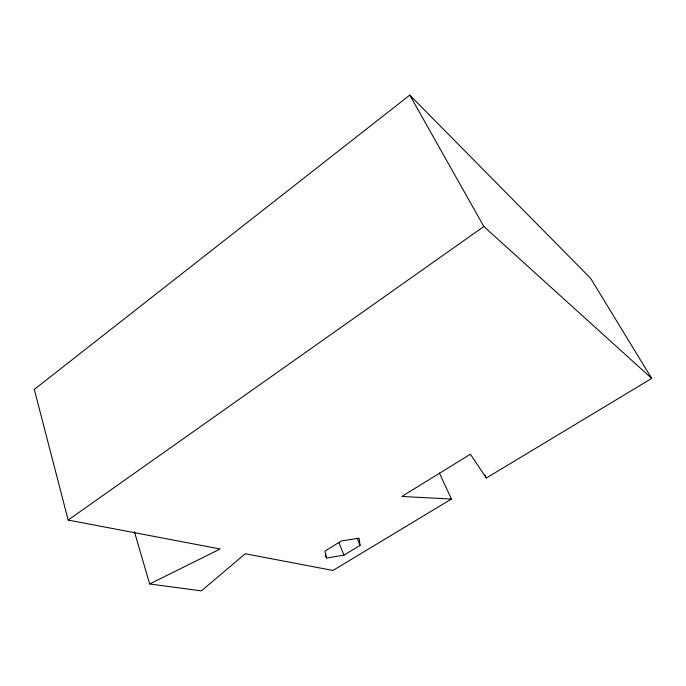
<?xml version="1.0" encoding="UTF-8"?>
<svg xmlns="http://www.w3.org/2000/svg" width="686" height="686" viewBox="0 0 686 686"><rect width="100%" height="100%" fill="white"/><g stroke="black" fill="none" stroke-linecap="round" stroke-linejoin="round"><path stroke-width="1.03" d="M439.34 472.98L451.465 499.039L401.859 496.45L470.382 454.226L486.357 478.022L651.7 378.406L590.603 278.302L409.774 95.114L34.3 389.425L68.163 520.057L220.172 548.989L149.677 583.966L134.413 531.71M68.163 520.057L483.853 226.509L651.7 378.406M343.935 555.163L360.064 545.379L359.112 538.184L341.422 540.962L324.958 551.055L326.519 558.052L343.935 555.163L338.918 542.523M451.465 499.039L332.933 570.452L245.245 553.765L201.418 590.886L149.677 583.966M409.774 95.114L483.853 226.509M484.942 475.141L486.357 478.022M357.295 538.561L360.064 545.379M325.378 555.103L326.519 558.052"/></g></svg>
